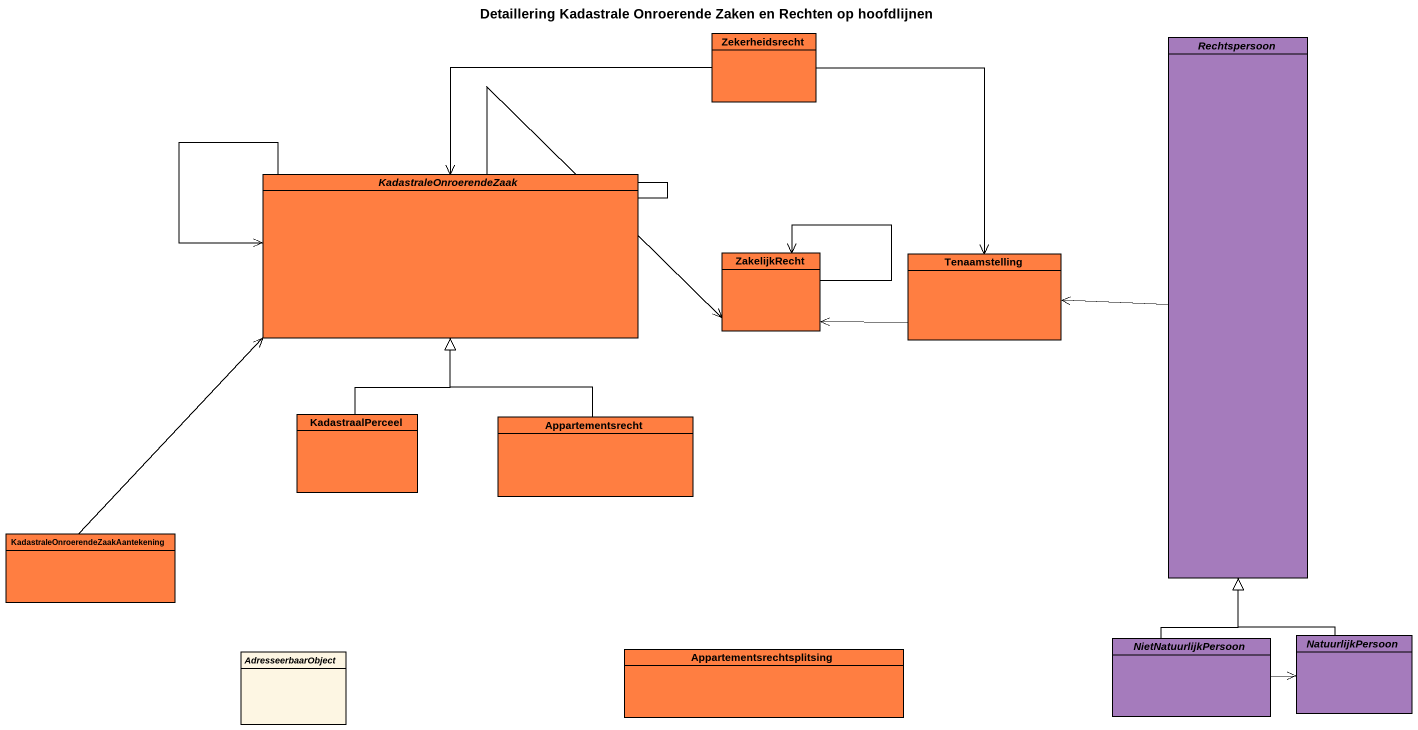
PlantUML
@startuml
title Detaillering Kadastrale Onroerende Zaken en Rechten op hoofdlijnen
hide circle
hide empty members
class Zekerheidsrecht #FF7E41
abstract class Rechtspersoon #A57BBC
abstract class KadastraleOnroerendeZaak #FF7E41
class ZakelijkRecht #FF7E41
class Tenaamstelling #FF7E41
class KadastraalPerceel #FF7E41
class Appartementsrecht #FF7E41
class "KadastraleOnroerendeZaakAantekening" as KadastraleOnroerendeZaakAant #FF7E41
abstract class AdresseerbaarObject
class Appartementsrechtsplitsing #FF7E41
abstract class NietNatuurlijkPersoon #A57BBC
abstract class NatuurlijkPersoon #A57BBC
Zekerheidsrecht --> KadastraleOnroerendeZaak
Zekerheidsrecht --> Tenaamstelling
Rechtspersoon -left-> Tenaamstelling
KadastraleOnroerendeZaak --> KadastraleOnroerendeZaak
KadastraleOnroerendeZaak -- KadastraleOnroerendeZaak
ZakelijkRecht <-left- KadastraleOnroerendeZaak
ZakelijkRecht --> ZakelijkRecht
Tenaamstelling -left-> ZakelijkRecht
KadastraalPerceel -up-|> KadastraleOnroerendeZaak
Appartementsrecht -up-|> KadastraleOnroerendeZaak
KadastraleOnroerendeZaakAant -up-> KadastraleOnroerendeZaak
NietNatuurlijkPersoon -up-|> Rechtspersoon
NietNatuurlijkPersoon -right-> NatuurlijkPersoon
NatuurlijkPersoon -up-|> Rechtspersoon
@enduml
